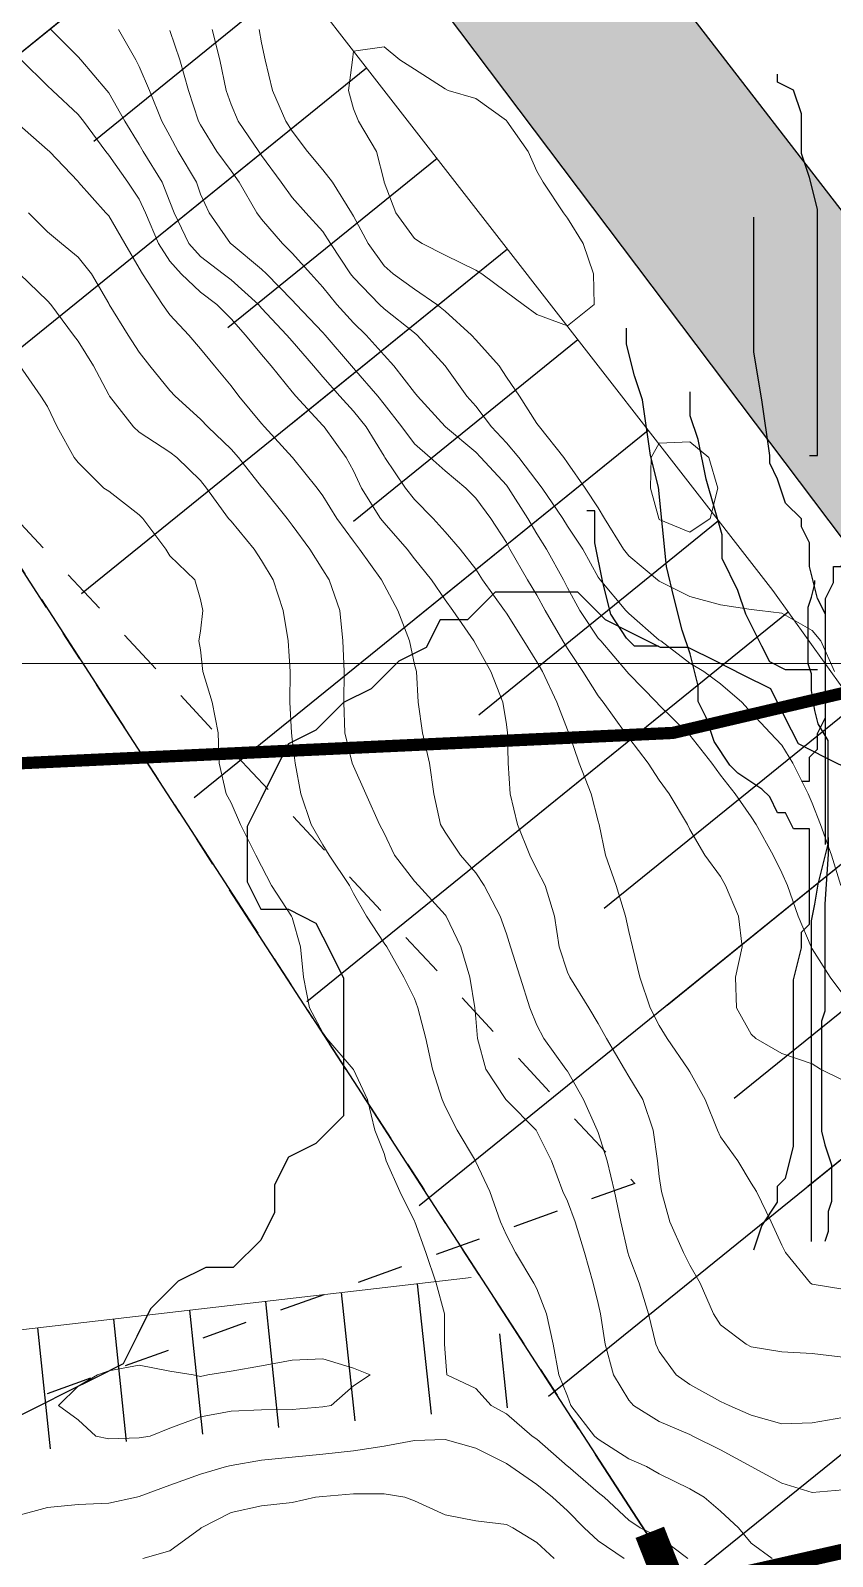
# Model space of a CAD drawing. Header units: centimetres. Extents: x 0 to 642158, y -847 to 649707.
# Drawn here: x 616912.97 to 616926.08, y 621072.78 to 621097.73 of the extents above; entities that cross this region are included whole.
import ezdxf

# ---------------------------------------------------------------- set-up
doc = ezdxf.new("R2010")
doc.units = ezdxf.units.CM
doc.header["$MEASUREMENT"] = 0
for name, pattern in [('CACHE', [9.525, 6.35, -3.175]), ('CENTERX2', [4, 2.5, -0.5, 0.5, -0.5]), ('JIS_02_0.7', [1.35, 0.75, -0.6])]:
    doc.linetypes.add(name, pattern=pattern)
for name, color, linetype, lineweight in [('MEV_environnement_V', 7, 'Continuous', 20), ('MEV_grille', 254, 'Continuous', 9), ('MEV_layout inondation', 5, 'Continuous', 15), ('MEV_schema paysager_V', 7, 'Continuous', 20), ('MEV_vegetal_V', 7, 'Continuous', 25), ('WAL_parcellaire agricole', 7, 'JIS_02_0.7', 25), ('WAL_topographie 0.5', 253, 'Continuous', 20)]:
    doc.layers.add(name, color=color, linetype=linetype, lineweight=lineweight)
doc.layers.add('MEV_schema paysager_Ha', color=7, linetype='Continuous', lineweight=25, transparency=0.13)
doc.layers.add('SPW_parcellaire cadastral', color=7, linetype='CENTERX2', lineweight=25, true_color=0xff0542)
picture_1 = doc.add_image_def('image2.png', size_in_pixel=(6614, 11023))

# ---------------------------------------------------------------- blocks, each defined once
blk = doc.blocks.new('legende vegetal')
at = {"layer": 'MEV_vegetal_V'}
for points in [[(616925.606, 621090.591), (616925.736, 621090.591), (616925.736, 621094.617), (616925.606, 621095.137), (616925.476, 621095.526), (616925.476, 621096.176), (616925.346, 621096.565), (616925.086, 621096.695), (616925.086, 621096.825)], [(616925.476, 621085.266), (616925.606, 621085.266), (616925.606, 621085.655), (616925.736, 621085.785), (616925.736, 621086.045), (616925.866, 621086.305), (616925.866, 621088.253), (616925.996, 621088.513), (616925.996, 621088.772), (616926.126, 621088.772), (616926.256, 621089.162), (616926.775, 621089.941), (616926.775, 621090.201), (616927.165, 621090.851), (616927.295, 621091.37), (616927.425, 621091.76), (616927.555, 621092.279), (616927.555, 621096.435)], [(616925.866, 621084.227), (616925.866, 621087.993), (616925.736, 621088.253), (616925.606, 621088.772), (616925.606, 621089.162), (616925.476, 621089.422), (616925.476, 621089.552), (616925.216, 621089.811), (616925.086, 621090.201), (616924.956, 621090.461), (616924.956, 621090.591), (616924.827, 621091.5), (616924.697, 621092.279), (616924.697, 621094.487)], [(616924.697, 621077.603), (616924.827, 621077.992), (616925.086, 621078.382), (616925.086, 621078.642), (616925.216, 621078.772), (616925.346, 621079.291), (616925.346, 621082.018), (616925.476, 621082.538), (616925.476, 621082.798), (616925.606, 621082.928), (616925.606, 621084.486), (616925.346, 621084.486), (616925.216, 621084.746), (616925.086, 621084.746), (616924.956, 621085.006), (616924.827, 621085.136), (616924.437, 621085.396), (616924.307, 621085.525), (616924.047, 621085.915), (616923.917, 621086.305), (616923.787, 621086.565), (616923.787, 621086.824), (616923.657, 621087.344), (616923.527, 621087.734), (616923.397, 621088.253), (616923.267, 621088.772), (616923.137, 621090.071), (616923.007, 621090.591), (616922.878, 621091.5), (616922.747, 621091.89), (616922.618, 621092.409), (616922.618, 621092.669)], [(616925.736, 621087.084), (616925.216, 621087.084), (616924.956, 621087.214), (616924.827, 621087.473), (616924.566, 621087.993), (616924.437, 621088.383), (616924.177, 621088.903), (616924.177, 621089.292), (616923.917, 621090.201), (616923.787, 621090.851), (616923.657, 621091.24), (616923.657, 621091.63)], [(616923.137, 621087.473), (616922.747, 621087.473), (616922.618, 621087.604), (616922.358, 621087.993), (616922.228, 621088.513), (616922.098, 621089.162), (616922.098, 621089.682), (616921.968, 621089.682)], [(616925.64, 621077.738), (616925.64, 621082.979), (616925.695, 621083.252), (616925.749, 621083.58), (616925.913, 621084.235), (616925.913, 621085.928), (616925.749, 621086.2), (616925.695, 621086.419), (616925.64, 621086.747), (616925.64, 621087.019), (616925.585, 621087.183), (616925.585, 621088.111), (616925.64, 621088.275), (616925.695, 621088.493), (616925.695, 621088.548)], [(616925.913, 621084.344), (616925.913, 621084.071), (616925.859, 621083.252), (616925.859, 621081.505), (616925.804, 621081.341), (616925.804, 621079.54), (616925.859, 621079.321), (616925.913, 621079.157), (616925.967, 621078.994), (616925.967, 621078.393), (616925.913, 621078.229), (616925.913, 621077.902), (616925.859, 621077.738)]]:
    blk.add_lwpolyline(points, dxfattribs=at)
blk = doc.blocks.new('*U114')
at = {"layer": 'MEV_grille', "transparency": 33554687}
blk.add_lwpolyline([(-1338.461, 0), (1338.461, 0)], dxfattribs=at)
blk = doc.blocks.new('*U115')
at = {"layer": 'MEV_grille', "color": 0, "linetype": 'ByBlock', "lineweight": -2, "transparency": 16777216}
blk.add_blockref('*U114', (0, -1300), dxfattribs=at)

msp = doc.modelspace()

# ---------------------------------------------------------------- hatches: boundary and pattern name
at = {"layer": 'MEV_schema paysager_Ha', "true_color": 0xffffff, "transparency": 33554687}
h = msp.add_hatch(color=7, dxfattribs=at)
h.dxf.hatch_style = 1
h.paths.add_polyline_path([(617076.957, 620775.289), (617077.201, 620777.105), (617077.126, 620779.957), (617075.099, 620784.986), (617072.172, 620790.466), (617067.368, 620798.797), (617064.065, 620804.577), (617056.243, 620818.296), (617050.046, 620830.95), (617047.611, 620836.834), (617045.379, 620844.037), (617042.362, 620852.742), (617037.909, 620861.649), (617028.342, 620880.123), (617020.095, 620896.123), (617010.198, 620916.411), (617002.446, 620933.73), (616993.044, 620956.493), (616983.642, 620978.596), (616973.25, 621002.678), (616968.962, 621012.244), (616965.663, 621021.976), (616955.436, 621040.45), (616945.21, 621059.419), (616940.921, 621068.986), (616935.478, 621077.398), (616927.231, 621088.119), (616919.756, 621098.032), (616908.594, 621115.419), (616899.05, 621136.883), (616888.424, 621173.846), (616877.62, 621211.722), (616864.401, 621250.858), (616862.596, 621274.031), (616860.047, 621301.222), (616858.914, 621326.713), (616859.197, 621346.539), (616860.896, 621376.279), (616861.463, 621404.886), (616860.613, 621429.244), (616859.48, 621444.822), (616854.948, 621465.215), (616849, 621490.706), (616837.671, 621532.058), (616829.74, 621571.711), (616822.943, 621588.705), (616820.394, 621592.954), (616812.463, 621606.549), (616808.781, 621634.306), (616806.798, 621652.15), (616807.931, 621670.56), (616809.064, 621685.289), (616812.18, 621684.156), (616809.914, 621652.433), (616812.18, 621634.873), (616813.879, 621615.896), (616816.995, 621605.7), (616822.943, 621593.52), (616829.174, 621581.341), (616832.006, 621572.561), (616837.954, 621544.521), (616851.266, 621492.689), (616857.498, 621468.614), (616860.896, 621451.903), (616862.879, 621435.758), (616864.295, 621409.984), (616863.729, 621378.545), (616862.029, 621341.724), (616862.313, 621319.632), (616865.428, 621273.181), (616866.561, 621255.621), (616870.995, 621241.549), (616880.863, 621212.431), (616888.067, 621186.88), (616893.901, 621167.537), (616903.21, 621136.7), (616913.794, 621113.645), (616922.701, 621099.354), (616933.688, 621085.113), (616938.674, 621078.225), (616946.15, 621064.154), (616956.913, 621043.761), (616966.26, 621026.766), (616969.942, 621016.853), (616981.555, 620991.079), (616995.15, 620956.807), (617005.346, 620932.732), (617016.676, 620908.941), (617026.306, 620890.247), (617038.202, 620866.455), (617044.999, 620853.993), (617049.248, 620839.831), (617054.346, 620826.519), (617065.959, 620806.409), (617077.565, 620785.227), (617080.472, 620780.563), (617081.622, 620779.211), (617083.041, 620778.332)])
at = {"layer": 'MEV_schema paysager_Ha', "transparency": 33554687}
h = msp.add_hatch(dxfattribs=at)
h.set_pattern_fill('ANSI31', color=60, scale=30, angle=354)
h.paths.add_polyline_path([(616763.793, 621237.399), (616780.361, 621223.636), (616806.73, 621203.109), (616835.432, 621183.048), (616849.2, 621170.918), (616860.426, 621161.465), (616877.021, 621145.92), (616895.432, 621126.667), (616906.244, 621113.266), (616915.551, 621100.874), (616925.104, 621088.577), (616933.769, 621076.473), (616936.099, 621075.05), (616937.977, 621072.979), (616937.912, 621070.973), (616937.135, 621069.225), (616936.358, 621067.608), (616937.135, 621064.501), (616940.76, 621060.683), (616945.227, 621056.8), (616947.105, 621052.206), (616962.41, 621024.728), (616974.109, 620995.255), (616988.613, 620964.831), (617000.873, 620934.818), (616994.034, 620945.287), (616980.56, 620976.65), (616967.841, 621003.399), (616952.474, 621032.764), (616936.299, 621056.62), (616930.996, 621060.508), (616927.549, 621064.307), (616925.604, 621066.074), (616925.516, 621067.841), (616925.125, 621068.86), (616924.852, 621069.499), (616924.487, 621070.183), (616924.304, 621071.324), (616923.391, 621073.103), (616922.341, 621073.925), (616921.096, 621075.97), (616919.417, 621078.356), (616911.722, 621092.304), (616907.214, 621097.272), (616901.665, 621105.707), (616893.69, 621116.453), (616882.131, 621129.394), (616872.652, 621139.563), (616858.571, 621155.492), (616844.444, 621168.426), (616830.582, 621180.304), (616816.719, 621190.861), (616800.357, 621202.226), (616786.054, 621214.304), (616772.55, 621226.115), (616757.239, 621240.336), (616751.019, 621247.072), (616746.267, 621252.771), (616748.773, 621253.031), (616755.597, 621245.259), (616761.904, 621239.386)])
h = msp.add_hatch(dxfattribs=at)
h.set_pattern_fill('ANSI31', color=60, scale=15, angle=354)
h.paths.add_polyline_path([(616763.793, 621237.399), (616780.361, 621223.636), (616806.73, 621203.109), (616835.432, 621183.048), (616849.2, 621170.918), (616860.426, 621161.465), (616877.021, 621145.92), (616895.432, 621126.667), (616906.244, 621113.266), (616915.551, 621100.874), (616925.104, 621088.577), (616933.769, 621076.473), (616936.099, 621075.05), (616937.977, 621072.979), (616937.912, 621070.973), (616937.135, 621069.225), (616936.358, 621067.608), (616937.135, 621064.501), (616940.76, 621060.683), (616945.227, 621056.8), (616947.105, 621052.206), (616962.41, 621024.728), (616974.109, 620995.255), (616988.613, 620964.831), (617000.873, 620934.818), (616995.278, 620946.197), (616981.322, 620977.591), (616968.949, 621004.724), (616954.95, 621033.47), (616939.273, 621058.598), (616934.212, 621062.775), (616932.292, 621066.548), (616932.356, 621068.019), (616932.484, 621070.385), (616932.676, 621072.303), (616931.333, 621074.286), (616929.926, 621075.948), (616928.134, 621077.547), (616926.215, 621078.186), (616923.976, 621080.872), (616915.079, 621094.601), (616910.377, 621100.394), (616904.363, 621108.155), (616896.709, 621119.194), (616884.982, 621132.444), (616875.303, 621142.281), (616859.978, 621158.245), (616846.267, 621170.017), (616832.7, 621182.018), (616818.337, 621192.934), (616802.115, 621203.987), (616787.085, 621215.761), (616773.725, 621227.447), (616758.184, 621241.318), (616751.756, 621248.212), (616746.267, 621252.771), (616748.773, 621253.031), (616755.597, 621245.259), (616761.904, 621239.386)])
h = msp.add_hatch(dxfattribs=at)
h.set_pattern_fill('ANSI31', color=130, scale=10, angle=51)
h.paths.add_polyline_path([(616921.234, 621075.254), (616920.175, 621077.34), (616905.115, 621075.593), (616894.808, 621073.656), (616886.88, 621072.511), (616881.066, 621071.454), (616864.359, 621069.597), (616853.438, 621069.044), (616846.802, 621068.768), (616834.221, 621068.353), (616825.332, 621070.538), (616822.148, 621071.312), (616821.589, 621069.393), (616826.957, 621066.971), (616831.373, 621066.337), (616835.888, 621065.856), (616838.774, 621066.263), (616842.252, 621065.967), (616846.616, 621065.771), (616849.497, 621066.823), (616852.821, 621066.768), (616855.701, 621066.713), (616859.967, 621066.269), (616863.883, 621066.868), (616868.477, 621067.607), (616875.024, 621067.079), (616876.872, 621068.927), (616881.149, 621068.61), (616886.864, 621069.509), (616891.602, 621070.91), (616894.117, 621071.2), (616895.954, 621071.877), (616899.511, 621072.235), (616903.286, 621073.686), (616906.074, 621073.744), (616910.198, 621073.86), (616912.87, 621074.499), (616915.89, 621074.789)])

# ---------------------------------------------------------------- linework, layer by layer
for points in [[(617002.446, 620933.73), (616993.044, 620956.493), (616983.642, 620978.596), (616973.25, 621002.678), (616968.962, 621012.244), (616965.663, 621021.976), (616955.436, 621040.45), (616945.21, 621059.419), (616940.921, 621068.986), (616935.478, 621077.398), (616927.231, 621088.119), (616919.756, 621098.032), (616908.594, 621115.419), (616899.05, 621136.883), (616888.424, 621173.846)], [(616893.901, 621167.537), (616903.21, 621136.7), (616913.794, 621113.645), (616922.701, 621099.354), (616933.688, 621085.113), (616938.674, 621078.225), (616946.15, 621064.154), (616956.913, 621043.761), (616966.26, 621026.766), (616969.942, 621016.853), (616981.555, 620991.079), (616995.15, 620956.807), (617005.346, 620932.732), (617016.676, 620908.941), (617026.306, 620890.247), (617038.202, 620866.455), (617044.999, 620853.993), (617049.248, 620839.831), (617054.346, 620826.519), (617065.959, 620806.409), (617077.565, 620785.227)], [(616926.425, 621085.616), (616925.974, 621085.841), (616925.524, 621086.066), (616925.298, 621086.517), (616925.073, 621086.968), (616924.622, 621087.193), (616924.172, 621087.418), (616923.721, 621087.644), (616923.271, 621087.644), (616922.82, 621087.869), (616922.369, 621088.094), (616921.919, 621088.545), (616921.468, 621088.545), (616921.018, 621088.545), (616920.567, 621088.545), (616920.116, 621088.094), (616919.666, 621088.094), (616919.44, 621087.644), (616918.99, 621087.418), (616918.539, 621086.968), (616918.089, 621086.742), (616917.638, 621086.292), (616917.187, 621086.066), (616916.962, 621085.616), (616916.737, 621085.165), (616916.511, 621084.715), (616916.511, 621084.264), (616916.511, 621083.813), (616916.737, 621083.363), (616917.187, 621083.363), (616917.638, 621083.137), (616917.863, 621082.687), (616918.089, 621082.236), (616918.089, 621081.786), (616918.089, 621081.335), (616918.089, 621080.884), (616918.089, 621080.434), (616918.089, 621079.983), (616917.638, 621079.533), (616917.187, 621079.307), (616916.962, 621078.857), (616916.962, 621078.406), (616916.737, 621077.955), (616916.286, 621077.505), (616915.836, 621077.505), (616915.385, 621077.28), (616914.934, 621076.829), (616914.709, 621076.378), (616914.484, 621075.928), (616914.033, 621075.702), (616913.583, 621075.477), (616913.132, 621075.252), (616912.681, 621075.026)]]:
    msp.add_lwpolyline(points)
at = {"layer": 'MEV_environnement_V', "linetype": 'CACHE', "ltscale": 0.3, "const_width": 0.25}
msp.add_lwpolyline([(616923.688, 621072.286), (617012.786, 621092.465)], dxfattribs=at)
at = {"layer": 'MEV_layout inondation', "const_width": 0.2}
msp.add_lwpolyline([(617284.343, 621088.996), (617234.522, 621104.967), (617174.916, 621100.392), (617142.145, 621114.857), (617099.357, 621122.893), (617044.82, 621117.795), (617023.623, 621109.699), (616923.471, 621086.246), (616900.942, 621085.199), (616869.556, 621081.82)], dxfattribs=at)
at = {"layer": 'MEV_schema paysager_V', "color": 60}
msp.add_lwpolyline([(616895.432, 621126.667), (616906.244, 621113.266), (616915.551, 621100.874), (616925.104, 621088.577), (616933.769, 621076.473), (616936.099, 621075.05), (616937.977, 621072.979), (616937.912, 621070.973), (616937.135, 621069.225), (616936.358, 621067.608), (616937.135, 621064.501), (616940.76, 621060.683), (616945.227, 621056.8), (616947.105, 621052.206), (616962.41, 621024.728), (616974.109, 620995.255), (616988.613, 620964.831), (617000.873, 620934.818)], dxfattribs=at)
at = {"layer": 'MEV_schema paysager_V', "color": 130}
msp.add_lwpolyline([(616920.175, 621077.34), (616905.115, 621075.593), (616894.808, 621073.656), (616886.88, 621072.511), (616881.066, 621071.454), (616864.359, 621069.597), (616853.438, 621069.044), (616846.802, 621068.768), (616834.221, 621068.353), (616825.332, 621070.538), (616822.148, 621071.312)], dxfattribs=at)
at = {"layer": 'MEV_schema paysager_V', "const_width": 0.5}
msp.add_lwpolyline([(616923.094, 621073.176), (616924.883, 621068.652)], dxfattribs=at)
at = {"layer": 'SPW_parcellaire cadastral'}
for points in [[(617069.693, 620775.462), (617042.312, 620836.61), (617036.267, 620850.114), (617034.006, 620855.163), (617017.558, 620891.904), (616974.006, 620989.185), (616961.91, 621014.447), (616950.392, 621034.719), (616936.965, 621054.591), (616923.841, 621069.865), (616923.568, 621072.35), (616921.936, 621074.869), (616902.276, 621105.214), (616875.163, 621136.929), (616841.151, 621171.07), (616825.651, 621183.795), (616803.88, 621199.445), (616783.079, 621216.904), (616753.119, 621246.609), (616755.27, 621248.854), (616758.203, 621251.915), (616759.547, 621253.317)], [(616847.565, 621061.691), (616772.42, 621142.06), (616841.151, 621171.07), (616875.163, 621136.929), (616902.276, 621105.214), (616921.936, 621074.869), (616923.568, 621072.35), (616896.517, 621069.531), (616879.69, 621063.677), (616847.565, 621061.691)]]:
    msp.add_lwpolyline(points, dxfattribs=at)
at = {"layer": 'WAL_parcellaire agricole'}
msp.add_lwpolyline([(616729.279, 621214.505), (616755.498, 621243.526), (616799.169, 621200.865), (616838.173, 621169.87), (616922.849, 621078.881), (616887.651, 621066.277), (616828.245, 621125.169), (616732.293, 621211.325), (616729.279, 621214.505)], dxfattribs=at)
at = {"layer": 'WAL_topographie 0.5'}
for points in [[(616926.25, 621077.149), (616925.75, 621077.234), (616925.719, 621077.25), (616925.312, 621077.75), (616925.25, 621077.872), (616925.08, 621078.25), (616924.84, 621078.75), (616924.75, 621078.885), (616924.531, 621079.25), (616924.25, 621079.641), (616924.202, 621079.75), (616923.997, 621080.25), (616923.75, 621080.703), (616923.724, 621080.75), (616923.379, 621081.25), (616923.25, 621081.464), (616923.101, 621081.75), (616922.931, 621082.25), (616922.812, 621082.75), (616922.75, 621083), (616922.695, 621083.25), (616922.543, 621083.75), (616922.372, 621084.25), (616922.264, 621084.75), (616922.25, 621084.802), (616922.134, 621085.25), (616921.941, 621085.75), (616921.771, 621086.25), (616921.75, 621086.297), (616921.577, 621086.75), (616921.339, 621087.25), (616921.25, 621087.407), (616921.035, 621087.75), (616920.75, 621088.202), (616920.717, 621088.25), (616920.361, 621088.75), (616920.25, 621088.921), (616919.995, 621089.25), (616919.75, 621089.533), (616919.551, 621089.75), (616919.25, 621090.06), (616919.103, 621090.25), (616918.765, 621090.75), (616918.75, 621090.771), (616918.456, 621091.25), (616918.25, 621091.506), (616918.03, 621091.75), (616917.75, 621092.071), (616917.597, 621092.25), (616917.25, 621092.65), (616917.163, 621092.75), (616916.75, 621093.191), (616916.696, 621093.25), (616916.25, 621093.652), (616916.121, 621093.75), (616915.75, 621094.036), (616915.558, 621094.25), (616915.321, 621094.75), (616915.25, 621094.928), (616915.122, 621095.25), (616914.815, 621095.75), (616914.75, 621095.865), (616914.516, 621096.25), (616914.25, 621096.712), (616914.221, 621096.75), (616913.796, 621097.25), (616913.75, 621097.303), (616913.303, 621097.75)], [(616926.25, 621080.57), (616925.882, 621080.75), (616925.75, 621080.838), (616925.25, 621081.007), (616924.825, 621081.25), (616924.75, 621081.32), (616924.513, 621081.75), (616924.497, 621082.25), (616924.604, 621082.75), (616924.546, 621083.25), (616924.333, 621083.75), (616924.25, 621083.896), (616923.996, 621084.25), (616923.75, 621084.668), (616923.708, 621084.75), (616923.41, 621085.25), (616923.25, 621085.472), (616923.067, 621085.75), (616922.75, 621086.165), (616922.693, 621086.25), (616922.33, 621086.75), (616922.25, 621086.85), (616922, 621087.25), (616921.75, 621087.628), (616921.674, 621087.75), (616921.382, 621088.25), (616921.25, 621088.501), (616921.093, 621088.75), (616920.807, 621089.25), (616920.75, 621089.357), (616920.494, 621089.75), (616920.25, 621090.082), (616920.088, 621090.25), (616919.75, 621090.531), (616919.504, 621090.75), (616919.25, 621090.972), (616919.042, 621091.25), (616918.75, 621091.621), (616918.647, 621091.75), (616918.25, 621092.211), (616918.216, 621092.25), (616917.787, 621092.75), (616917.75, 621092.791), (616917.316, 621093.25), (616917.25, 621093.322), (616916.828, 621093.75), (616916.75, 621093.828), (616916.25, 621094.245), (616916.243, 621094.25), (616915.894, 621094.75), (616915.75, 621095.053), (616915.683, 621095.25), (616915.388, 621095.75), (616915.25, 621096.008), (616915.12, 621096.25), (616914.917, 621096.75), (616914.75, 621097.144), (616914.693, 621097.25), (616914.412, 621097.75)], [(616926.25, 621081.973), (616926.042, 621082.25), (616925.75, 621082.715), (616925.73, 621082.75), (616925.519, 621083.25), (616925.343, 621083.75), (616925.25, 621083.958), (616925.111, 621084.25), (616924.834, 621084.75), (616924.75, 621084.875), (616924.487, 621085.25), (616924.25, 621085.554), (616924.109, 621085.75), (616923.75, 621086.207), (616923.713, 621086.25), (616923.25, 621086.701), (616923.206, 621086.75), (616922.75, 621087.213), (616922.72, 621087.25), (616922.292, 621087.75), (616922.25, 621087.797), (616921.952, 621088.25), (616921.75, 621088.62), (616921.683, 621088.75), (616921.406, 621089.25), (616921.25, 621089.499), (616921.103, 621089.75), (616920.787, 621090.25), (616920.75, 621090.296), (616920.33, 621090.75), (616920.25, 621090.835), (616919.754, 621091.25), (616919.75, 621091.254), (616919.298, 621091.75), (616919.25, 621091.812), (616918.913, 621092.25), (616918.75, 621092.424), (616918.46, 621092.75), (616918.25, 621092.95), (616917.978, 621093.25), (616917.75, 621093.533), (616917.552, 621093.75), (616917.25, 621094.091), (616917.089, 621094.25), (616916.75, 621094.648), (616916.672, 621094.75), (616916.385, 621095.25), (616916.25, 621095.436), (616916.018, 621095.75), (616915.75, 621096.189), (616915.717, 621096.25), (616915.553, 621096.75), (616915.413, 621097.25), (616915.25, 621097.733)], [(616926.215, 621083.75), (616926.065, 621084.25), (616925.883, 621084.75), (616925.75, 621085.098), (616925.681, 621085.25), (616925.432, 621085.75), (616925.25, 621086.044), (616925.06, 621086.25), (616924.75, 621086.58), (616924.599, 621086.75), (616924.25, 621087.049), (616923.975, 621087.25), (616923.75, 621087.387), (616923.273, 621087.75), (616923.25, 621087.765), (616922.75, 621088.198), (616922.704, 621088.25), (616922.281, 621088.75), (616922.25, 621088.794), (616922, 621089.25), (616921.75, 621089.624), (616921.671, 621089.75), (616921.337, 621090.25), (616921.25, 621090.362), (616920.951, 621090.75), (616920.75, 621090.987), (616920.506, 621091.25), (616920.25, 621091.587), (616920.102, 621091.75), (616919.75, 621092.247), (616919.748, 621092.25), (616919.294, 621092.75), (616919.25, 621092.786), (616918.75, 621093.18), (616918.676, 621093.25), (616918.25, 621093.692), (616918.203, 621093.75), (616917.874, 621094.25), (616917.75, 621094.443), (616917.474, 621094.75), (616917.25, 621095.002), (616917.071, 621095.25), (616916.75, 621095.688), (616916.706, 621095.75), (616916.365, 621096.25), (616916.25, 621096.522), (616916.168, 621096.75), (616916.065, 621097.25), (616915.939, 621097.75)], [(616926.112, 621087.25), (616925.889, 621087.75), (616925.75, 621087.922), (616925.25, 621088.203), (616924.893, 621088.25), (616924.75, 621088.264), (616924.25, 621088.338), (616923.75, 621088.477), (616923.25, 621088.726), (616923.218, 621088.75), (616922.75, 621089.139), (616922.666, 621089.25), (616922.354, 621089.75), (616922.25, 621089.925), (616922.037, 621090.25), (616921.75, 621090.664), (616921.689, 621090.75), (616921.293, 621091.25), (616921.25, 621091.307), (616920.962, 621091.75), (616920.75, 621092.062), (616920.632, 621092.25), (616920.25, 621092.671), (616920.182, 621092.75), (616919.75, 621093.141), (616919.613, 621093.25), (616919.25, 621093.5), (616918.9, 621093.75), (616918.75, 621093.883), (616918.491, 621094.25), (616918.25, 621094.695), (616918.217, 621094.75), (616917.906, 621095.25), (616917.75, 621095.452), (616917.497, 621095.75), (616917.25, 621096.087), (616917.143, 621096.25), (616916.93, 621096.75), (616916.808, 621097.25), (616916.75, 621097.53), (616916.71, 621097.75)], [(616922.187, 621093.25), (616921.75, 621092.904), (616921.25, 621093.087), (616921.025, 621093.25), (616920.75, 621093.451), (616920.351, 621093.75), (616920.25, 621093.81), (616919.75, 621094.059), (616919.371, 621094.25), (616919.25, 621094.33), (616918.941, 621094.75), (616918.753, 621095.25), (616918.75, 621095.264), (616918.625, 621095.75), (616918.335, 621096.25), (616918.25, 621096.452), (616918.168, 621096.75), (616918.234, 621097.25), (616918.25, 621097.393), (616918.75, 621097.463), (616919.01, 621097.25), (616919.25, 621097.098), (616919.75, 621096.777), (616919.799, 621096.75), (616920.25, 621096.619), (616920.75, 621096.258), (616920.757, 621096.25), (616921.106, 621095.75), (616921.25, 621095.431), (616921.352, 621095.25), (616921.685, 621094.75), (616921.75, 621094.661), (616922.005, 621094.25), (616922.176, 621093.75), (616922.187, 621093.25)], [(616926.25, 621076.041), (616925.75, 621076.101), (616925.25, 621076.129), (616924.75, 621076.211), (616924.669, 621076.25), (616924.25, 621076.569), (616924.137, 621076.75), (616923.917, 621077.25), (616923.75, 621077.542), (616923.643, 621077.75), (616923.423, 621078.25), (616923.287, 621078.75), (616923.25, 621078.995), (616923.221, 621079.25), (616923.151, 621079.75), (616922.98, 621080.25), (616922.75, 621080.628), (616922.681, 621080.75), (616922.384, 621081.25), (616922.25, 621081.496), (616922.096, 621081.75), (616921.786, 621082.25), (616921.75, 621082.336), (616921.615, 621082.75), (616921.534, 621083.25), (616921.383, 621083.75), (616921.25, 621084.013), (616921.134, 621084.25), (616920.931, 621084.75), (616920.813, 621085.25), (616920.779, 621085.75), (616920.771, 621086.25), (616920.75, 621086.386), (616920.691, 621086.75), (616920.497, 621087.25), (616920.25, 621087.694), (616920.218, 621087.75), (616919.873, 621088.25), (616919.75, 621088.421), (616919.528, 621088.75), (616919.25, 621089.094), (616919.127, 621089.25), (616918.75, 621089.68), (616918.695, 621089.75), (616918.383, 621090.25), (616918.25, 621090.534), (616918.131, 621090.75), (616917.772, 621091.25), (616917.75, 621091.275), (616917.311, 621091.75), (616917.25, 621091.823), (616916.905, 621092.25), (616916.75, 621092.432), (616916.488, 621092.75), (616916.25, 621093.016), (616916.02, 621093.25), (616915.75, 621093.451), (616915.432, 621093.75), (616915.25, 621093.96), (616915.064, 621094.25), (616914.854, 621094.75), (616914.75, 621094.972), (616914.562, 621095.25), (616914.25, 621095.695), (616914.205, 621095.75), (616913.836, 621096.25), (616913.75, 621096.36), (616913.333, 621096.75), (616913.25, 621096.825), (616912.819, 621097.25)], [(616926.25, 621075.052), (616925.75, 621074.968), (616925.25, 621074.95), (616924.75, 621075.094), (616924.393, 621075.25), (616924.25, 621075.317), (616923.75, 621075.591), (616923.527, 621075.75), (616923.25, 621076.134), (616923.193, 621076.25), (616923.075, 621076.75), (616922.92, 621077.25), (616922.75, 621077.699), (616922.735, 621077.75), (616922.62, 621078.25), (616922.517, 621078.75), (616922.399, 621079.25), (616922.25, 621079.712), (616922.236, 621079.75), (616922.008, 621080.25), (616921.75, 621080.714), (616921.723, 621080.75), (616921.362, 621081.25), (616921.25, 621081.469), (616921.134, 621081.75), (616920.974, 621082.25), (616920.819, 621082.75), (616920.75, 621082.962), (616920.647, 621083.25), (616920.388, 621083.75), (616920.25, 621083.958), (616920, 621084.25), (616919.75, 621084.621), (616919.672, 621084.75), (616919.564, 621085.25), (616919.496, 621085.75), (616919.381, 621086.25), (616919.311, 621086.75), (616919.283, 621087.25), (616919.25, 621087.364), (616919.169, 621087.75), (616918.974, 621088.25), (616918.75, 621088.67), (616918.711, 621088.75), (616918.349, 621089.25), (616918.25, 621089.379), (616917.981, 621089.75), (616917.75, 621090.123), (616917.655, 621090.25), (616917.252, 621090.75), (616917.25, 621090.753), (616916.796, 621091.25), (616916.75, 621091.305), (616916.379, 621091.75), (616916.25, 621091.919), (616915.977, 621092.25), (616915.75, 621092.527), (616915.558, 621092.75), (616915.25, 621093.082), (616915.127, 621093.25), (616914.8, 621093.75), (616914.75, 621093.845), (616914.515, 621094.25), (616914.25, 621094.701), (616914.204, 621094.75), (616913.759, 621095.25), (616913.75, 621095.262), (616913.28, 621095.75), (616913.25, 621095.779), (616912.75, 621096.222)], [(616926.25, 621073.868), (616925.75, 621073.829), (616925.25, 621073.98), (616924.75, 621074.25), (616924.75, 621074.25), (616924.25, 621074.522), (616923.799, 621074.75), (616923.75, 621074.774), (616923.25, 621074.988), (616922.83, 621075.25), (616922.75, 621075.336), (616922.503, 621075.75), (616922.367, 621076.25), (616922.289, 621076.75), (616922.25, 621076.919), (616922.169, 621077.25), (616922.027, 621077.75), (616921.872, 621078.25), (616921.75, 621078.589), (616921.675, 621078.75), (616921.49, 621079.25), (616921.25, 621079.728), (616921.235, 621079.75), (616920.75, 621080.24), (616920.741, 621080.25), (616920.417, 621080.75), (616920.278, 621081.25), (616920.25, 621081.579), (616920.237, 621081.75), (616920.154, 621082.25), (616920.003, 621082.75), (616919.767, 621083.25), (616919.75, 621083.273), (616919.315, 621083.75), (616919.25, 621083.82), (616918.924, 621084.25), (616918.75, 621084.609), (616918.676, 621084.75), (616918.454, 621085.25), (616918.25, 621085.702), (616918.231, 621085.75), (616918.11, 621086.25), (616918.093, 621086.75), (616918.098, 621087.25), (616918.076, 621087.75), (616918.026, 621088.25), (616917.853, 621088.75), (616917.75, 621088.914), (616917.539, 621089.25), (616917.25, 621089.644), (616917.167, 621089.75), (616916.767, 621090.25), (616916.75, 621090.27), (616916.371, 621090.75), (616916.25, 621090.885), (616915.87, 621091.25), (616915.75, 621091.374), (616915.334, 621091.75), (616915.25, 621091.846), (616914.92, 621092.25), (616914.75, 621092.47), (616914.566, 621092.75), (616914.259, 621093.25), (616914.25, 621093.267), (616913.968, 621093.75), (616913.75, 621094.025), (616913.477, 621094.25), (616913.25, 621094.438), (616912.937, 621094.75)], [(616925.095, 621072.75), (616924.75, 621072.998), (616924.542, 621073.25), (616924.25, 621073.52), (616923.983, 621073.75), (616923.75, 621073.889), (616923.25, 621074.134), (616923.04, 621074.25), (616922.75, 621074.375), (616922.25, 621074.697), (616922.188, 621074.75), (616921.805, 621075.25), (616921.75, 621075.4), (616921.605, 621075.75), (616921.517, 621076.25), (616921.408, 621076.75), (616921.25, 621077.157), (616921.198, 621077.25), (616920.9, 621077.75), (616920.75, 621078.036), (616920.654, 621078.25), (616920.479, 621078.75), (616920.25, 621079.236), (616920.243, 621079.25), (616919.948, 621079.75), (616919.75, 621080.137), (616919.701, 621080.25), (616919.544, 621080.75), (616919.434, 621081.25), (616919.301, 621081.75), (616919.25, 621081.904), (616919.073, 621082.25), (616918.795, 621082.75), (616918.75, 621082.809), (616918.464, 621083.25), (616918.25, 621083.619), (616918.186, 621083.75), (616917.855, 621084.25), (616917.75, 621084.417), (616917.561, 621084.75), (616917.393, 621085.25), (616917.297, 621085.75), (616917.25, 621086.144), (616917.237, 621086.25), (616917.211, 621086.75), (616917.214, 621087.25), (616917.181, 621087.75), (616917.104, 621088.25), (616916.94, 621088.75), (616916.75, 621089.064), (616916.629, 621089.25), (616916.25, 621089.711), (616916.211, 621089.75), (616915.849, 621090.25), (616915.75, 621090.375), (616915.365, 621090.75), (616915.25, 621090.835), (616914.75, 621091.166), (616914.655, 621091.25), (616914.264, 621091.75), (616914.25, 621091.774), (616914.004, 621092.25), (616913.75, 621092.649), (616913.675, 621092.75), (616913.305, 621093.25), (616913.25, 621093.313), (616912.792, 621093.75)], [(616923.715, 621072.75), (616923.25, 621073.102), (616922.937, 621073.25), (616922.75, 621073.375), (616922.349, 621073.75), (616922.25, 621073.828), (616921.759, 621074.25), (616921.75, 621074.258), (616921.25, 621074.697), (616921.174, 621074.75), (616920.75, 621075.114), (616920.5, 621075.25), (616920.25, 621075.528), (616919.776, 621075.75), (616919.75, 621076.107), (616919.74, 621076.25), (616919.739, 621076.75), (616919.6, 621077.25), (616919.431, 621077.75), (616919.256, 621078.25), (616919.25, 621078.265), (616919.006, 621078.75), (616918.787, 621079.25), (616918.75, 621079.371), (616918.599, 621079.75), (616918.479, 621080.25), (616918.25, 621080.744), (616918.245, 621080.75), (616917.817, 621081.25), (616917.75, 621081.343), (616917.533, 621081.75), (616917.432, 621082.25), (616917.386, 621082.75), (616917.25, 621083.229), (616917.24, 621083.25), (616916.91, 621083.75), (616916.75, 621084.068), (616916.655, 621084.25), (616916.406, 621084.75), (616916.25, 621085.105), (616916.172, 621085.25), (616916.057, 621085.75), (616916.041, 621086.25), (616915.944, 621086.75), (616915.791, 621087.25), (616915.75, 621087.607), (616915.725, 621087.75), (616915.75, 621087.908), (616915.788, 621088.25), (616915.75, 621088.426), (616915.656, 621088.75), (616915.25, 621089.144), (616915.184, 621089.25), (616914.808, 621089.75), (616914.75, 621089.813), (616914.25, 621090.197), (616914.173, 621090.25), (616913.75, 621090.668), (616913.688, 621090.75), (616913.407, 621091.25), (616913.25, 621091.585), (616913.141, 621091.75), (616912.797, 621092.25)], [(616924.082, 621089.75), (616923.75, 621089.529), (616923.25, 621089.738), (616923.241, 621089.75), (616923.107, 621090.25), (616923.115, 621090.75), (616923.25, 621090.984), (616923.75, 621091.007), (616924.057, 621090.75), (616924.205, 621090.25), (616924.082, 621089.75)], [(616914.93, 621074.75), (616914.75, 621074.719), (616914.25, 621074.704), (616914.04, 621074.75), (616913.75, 621075.013), (616913.429, 621075.25), (616913.75, 621075.566), (616914.068, 621075.75), (616914.25, 621075.817), (616914.75, 621075.908), (616915.25, 621075.81), (616915.632, 621075.75), (616915.75, 621075.725), (616915.868, 621075.75), (616916.25, 621075.812), (616916.75, 621075.9), (616917.25, 621075.993), (616917.75, 621076.012), (616918.25, 621075.859), (616918.524, 621075.75), (616918.25, 621075.569), (616917.886, 621075.25), (616917.75, 621075.228), (616917.25, 621075.183), (616916.75, 621075.18), (616916.25, 621075.156), (616915.75, 621075.062), (616915.25, 621074.877), (616914.93, 621074.75)], [(616922.675, 621072.75), (616922.25, 621073.035), (616922.021, 621073.25), (616921.75, 621073.529), (616921.502, 621073.75), (616921.25, 621073.958), (616920.824, 621074.25), (616920.75, 621074.303), (616920.25, 621074.55), (616919.75, 621074.696), (616919.25, 621074.679), (616918.75, 621074.586), (616918.25, 621074.508), (616917.75, 621074.456), (616917.25, 621074.406), (616916.75, 621074.353), (616916.25, 621074.271), (616916.174, 621074.25), (616915.75, 621074.128), (616915.25, 621073.946), (616914.75, 621073.76), (616914.704, 621073.75), (616914.25, 621073.65), (616913.75, 621073.632), (616913.25, 621073.579), (616912.75, 621073.446)], [(616921.53, 621072.75), (616921.25, 621073.007), (616920.857, 621073.25), (616920.75, 621073.302), (616920.25, 621073.361), (616919.75, 621073.464), (616919.25, 621073.688), (616919.088, 621073.75), (616918.75, 621073.803), (616918.25, 621073.805), (616917.75, 621073.763), (616917.633, 621073.75), (616917.25, 621073.661), (616916.75, 621073.611), (616916.25, 621073.498), (616915.76, 621073.25), (616915.75, 621073.238), (616915.25, 621072.873), (616914.806, 621072.75)]]:
    msp.add_lwpolyline(points, dxfattribs=at)

# ---------------------------------------------------------------- block references
at = {"layer": 'MEV_grille', "transparency": 33554687}
msp.add_blockref('*U115', (616669.481, 622387.381), dxfattribs=at)
at = {"layer": 'MEV_vegetal_V'}
msp.add_blockref('legende vegetal', (0.098, 0.193), dxfattribs=at)

# ---------------------------------------------------------------- pictures from other files: only their frames are drawn
image = msp.add_image(picture_1, insert=(616830.845, 620745.783), size_in_units=(429.466, 715.756), dxfattribs=dict(brightness=75))
image.dxf.flags = 7

doc.saveas('drawing.dxf')
